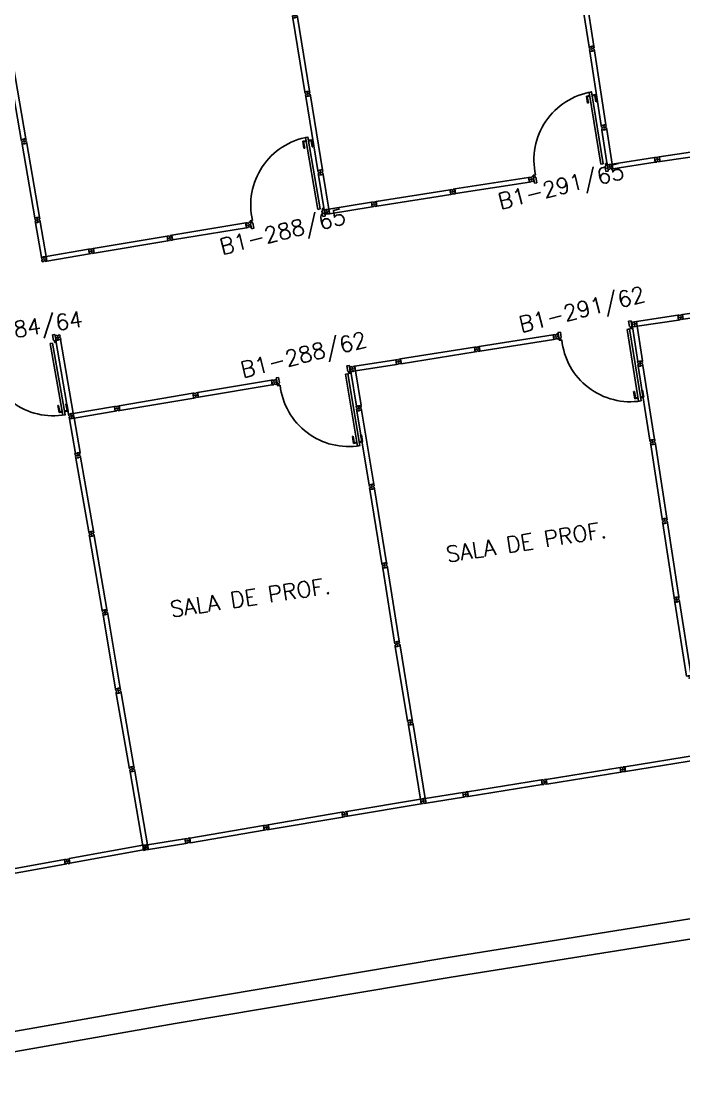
# Model space of a CAD drawing. Header units: millimetres. Extents: x 2958 to 3256, y 1036 to 1150.
# Drawn here: x 3040.45 to 3048.78, y 1117.62 to 1130.82 of the extents above; entities that cross this region are included whole.
import ezdxf

# ---------------------------------------------------------------- set-up
doc = ezdxf.new("R2010")
doc.units = ezdxf.units.MM
for name, color, linetype in [('BANC', 2, 'Continuous'), ('DIV', 2, 'Continuous'), ('TEXTO', 2, 'Continuous'), ('TEXTO-ENDEREÇO', 2, 'Continuous')]:
    doc.layers.add(name, color=color, linetype=linetype)
doc.styles.add('UNB-100', font='simplex.shx', dxfattribs={"height": 0.2})
doc.styles.add('UNB-100-1', font='simplex.shx', dxfattribs={"height": 0.2})

# ---------------------------------------------------------------- blocks, each defined once
blk = doc.blocks.new('DIVMT-SLC')
for p, q in [((-0.03, 0.03), (-0.03, 0.006)), ((-0.008, 0.03), (-0.03, 0.03)), ((-0.0185, 0.006), (-0.03, 0.006)), ((-0.0185, -0.006), (-0.0185, 0.006)), ((-0.008, 0.03), (-0.008, 0.02)), ((-0.008, 0.02), (0.008, 0.02)), ((-0.0051, 0), (0.0051, 0)), ((0.0051, 0), (-0.0051, 0)), ((-0.0051, 0), (0.0051, 0)), ((0, -0.0051), (0, 0.0051)), ((0, 0.0051), (0, -0.0051)), ((0.008, 0.03), (0.008, 0.02)), ((0.008, 0.03), (0.03, 0.03)), ((0.0205, 0.006), (0.03, 0.006)), ((0.0205, -0.006), (0.0205, 0.006)), ((0.0205, 0.006), (0.0205, -0.006)), ((0.0205, 0.006), (0.03, 0.006)), ((0.97, 0.03), (0.03, 0.03)), ((0.03, 0.006), (0.03, 0.03)), ((0.03, -0.03), (0.03, 0.03)), ((0.03, -0.005), (0.03, 0.005)), ((0.97, -0.03), (0.97, 0.03)), ((0.97, 0.03), (0.97, 0.009)), ((0.97, 0.009), (0.97, 0.027)), ((0.9795, 0.006), (0.97, 0.006)), ((0.97, -0.005), (0.97, 0.005)), ((0.9795, 0.006), (0.9795, -0.006)), ((1.0051, 0), (0.9949, 0)), ((1, 0.0051), (1, -0.0051)), ((-0.0185, -0.006), (-0.03, -0.006)), ((-0.03, -0.03), (-0.03, -0.006)), ((-0.008, -0.03), (-0.03, -0.03)), ((-0.008, -0.03), (-0.008, -0.02)), ((-0.008, -0.02), (0.008, -0.02)), ((0.008, -0.03), (0.008, -0.02)), ((0.008, -0.03), (0.03, -0.03)), ((0.0205, -0.006), (0.03, -0.006)), ((0.0205, -0.006), (0.03, -0.006)), ((0.03, -0.006), (0.03, -0.03)), ((0.97, -0.03), (0.03, -0.03)), ((0.9795, -0.006), (0.97, -0.006)), ((0.97, -0.009), (0.97, -0.027))]:
    blk.add_line(p, q)
blk = doc.blocks.new('PDV2D-SLC')
at = {"layer": 'DIV'}
for p, q in [((0.03, 0.05), (0.06, 0.05)), ((0.03, 0.035), (0.03, 0.05)), ((0.03, -0.035), (0.03, 0.035)), ((0.06, 0.05), (0.06, -0.02)), ((0.941, 0.05), (0.941, -0.02)), ((0.971, 0.05), (0.941, 0.05)), ((0.971, 0.035), (0.971, 0.05)), ((0.971, -0.035), (0.971, 0.035)), ((0.03, -0.05), (0.03, -0.035)), ((0.05, -0.05), (0.03, -0.05)), ((0.05, -0.02), (0.06, -0.02)), ((0.05, -0.02), (0.05, -0.05)), ((0.079, -0.05), (0.109, -0.05)), ((0.079, -0.05), (0.079, -0.965)), ((0.109, -0.05), (0.109, -0.965)), ((0.951, -0.02), (0.941, -0.02)), ((0.951, -0.02), (0.951, -0.05)), ((0.951, -0.05), (0.971, -0.05)), ((0.971, -0.05), (0.971, -0.035)), ((0.109, -0.965), (0.079, -0.965))]:
    blk.add_line(p, q, dxfattribs=at)
at = {"layer": 'DIV', "color": 1}
for p, q in [((0.036, -0.925), (0.036, -0.835)), ((0.046, -0.835), (0.036, -0.835)), ((0.046, -0.915), (0.046, -0.835)), ((0.046, -0.915), (0.076, -0.915)), ((0.141, -0.915), (0.111, -0.915)), ((0.141, -0.915), (0.141, -0.835)), ((0.141, -0.835), (0.151, -0.835)), ((0.151, -0.925), (0.151, -0.835)), ((0.036, -0.925), (0.076, -0.925)), ((0.151, -0.925), (0.111, -0.925))]:
    blk.add_line(p, q, dxfattribs=at)
blk.add_arc((0.076, -0.1), 0.865, 270, 3.3214, dxfattribs=at)
blk = doc.blocks.new('MDIVMT-SLC')
for p, q in [((-0.03, 0.03), (-0.03, 0.006)), ((-0.008, 0.03), (-0.03, 0.03)), ((-0.0185, 0.006), (-0.03, 0.006)), ((-0.0185, -0.006), (-0.0185, 0.006)), ((-0.008, 0.03), (-0.008, 0.02)), ((-0.008, 0.02), (0.008, 0.02)), ((-0.0051, 0), (0.0051, 0)), ((-0.0051, 0), (0.0051, 0)), ((0, -0.0051), (0, 0.0051)), ((0, -0.0051), (0, 0.0051)), ((0.008, 0.03), (0.008, 0.02)), ((0.008, 0.03), (0.03, 0.03)), ((0.0205, 0.006), (0.03, 0.006)), ((0.0205, -0.006), (0.0205, 0.006)), ((0.0205, 0.006), (0.03, 0.006)), ((0.0205, -0.006), (0.0205, 0.006)), ((0.03, 0.03), (0.03, -0.03)), ((0.03, 0.03), (0.47, 0.03)), ((0.03, 0.006), (0.03, 0.03)), ((0.03, 0.009), (0.03, 0.027)), ((0.03, 0.005), (0.03, -0.005)), ((0.47, 0.03), (0.47, -0.03)), ((0.4795, 0.006), (0.47, 0.006)), ((0.47, 0.005), (0.47, -0.005)), ((0.4795, -0.006), (0.4795, 0.006)), ((0.4949, 0), (0.5051, 0)), ((0.5051, 0), (0.4949, 0)), ((0.5, -0.0051), (0.5, 0.0051)), ((-0.0185, -0.006), (-0.03, -0.006)), ((-0.03, -0.03), (-0.03, -0.006)), ((-0.008, -0.03), (-0.03, -0.03)), ((-0.008, -0.03), (-0.008, -0.02)), ((-0.008, -0.02), (0.008, -0.02)), ((0.008, -0.03), (0.008, -0.02)), ((0.008, -0.03), (0.03, -0.03)), ((0.0205, -0.006), (0.03, -0.006)), ((0.0205, -0.006), (0.03, -0.006)), ((0.03, -0.006), (0.03, -0.03)), ((0.03, -0.03), (0.03, -0.009)), ((0.03, -0.009), (0.03, -0.027)), ((0.03, -0.03), (0.47, -0.03)), ((0.4795, -0.006), (0.47, -0.006))]:
    blk.add_line(p, q)
blk = doc.blocks.new('MTT-SLC')
for p, q in [((-0.008, 0.03), (-0.03, 0.03)), ((-0.03, 0.03), (-0.03, 0.006)), ((-0.0185, 0.006), (-0.03, 0.006)), ((-0.0185, -0.006), (-0.0185, 0.006)), ((-0.008, 0.03), (-0.008, 0.02)), ((-0.008, 0.02), (0.008, 0.02)), ((-0.0051, 0), (0.0051, 0)), ((0, -0.0051), (0, 0.0051)), ((0.008, 0.03), (0.03, 0.03)), ((0.008, 0.03), (0.008, 0.02)), ((0.0205, -0.006), (0.0205, 0.006)), ((0.0205, 0.006), (0.03, 0.006)), ((0.03, 0.006), (0.03, 0.03)), ((-0.03, -0.03), (-0.03, -0.006)), ((-0.0185, -0.006), (-0.03, -0.006)), ((-0.008, -0.03), (-0.03, -0.03)), ((-0.008, -0.02), (0.008, -0.02)), ((-0.008, -0.03), (-0.008, -0.02)), ((0.008, -0.03), (0.008, -0.02)), ((0.008, -0.03), (0.03, -0.03)), ((0.0205, -0.006), (0.03, -0.006)), ((0.03, -0.006), (0.03, -0.03))]:
    blk.add_line(p, q)
blk = doc.blocks.new('PDV2E-SLC')
at = {"layer": 'DIV', "color": 1}
for p, q in [((0.023, 0.925), (0.063, 0.925)), ((0.023, 0.925), (0.023, 0.835)), ((0.138, 0.925), (0.097, 0.925)), ((0.138, 0.925), (0.138, 0.835)), ((0.033, 0.835), (0.023, 0.835)), ((0.033, 0.915), (0.063, 0.915)), ((0.033, 0.915), (0.033, 0.835)), ((0.128, 0.915), (0.097, 0.915)), ((0.128, 0.915), (0.128, 0.835)), ((0.128, 0.835), (0.137, 0.835))]:
    blk.add_line(p, q, dxfattribs=at)
at = {"layer": 'DIV'}
for p, q in [((0.065, 0.05), (0.065, 0.965)), ((0.095, 0.965), (0.065, 0.965)), ((0.095, 0.05), (0.095, 0.965)), ((0.049, 0.05), (0.029, 0.05)), ((0.029, 0.05), (0.029, 0.035)), ((0.029, 0.035), (0.029, -0.035)), ((0.049, 0.02), (0.049, 0.05)), ((0.049, 0.02), (0.059, 0.02)), ((0.059, -0.05), (0.059, 0.02)), ((0.065, 0.05), (0.095, 0.05)), ((0.928, -0.05), (0.928, 0.02)), ((0.938, 0.02), (0.928, 0.02)), ((0.938, 0.05), (0.958, 0.05)), ((0.938, 0.02), (0.938, 0.05)), ((0.958, 0.05), (0.958, 0.035)), ((0.958, 0.035), (0.958, -0.035)), ((0.029, -0.035), (0.029, -0.05)), ((0.029, -0.05), (0.059, -0.05)), ((0.958, -0.05), (0.928, -0.05)), ((0.958, -0.035), (0.958, -0.05))]:
    blk.add_line(p, q, dxfattribs=at)
at = {"layer": 'DIV', "color": 1}
blk.add_arc((0.062, 0.1), 0.865, 356.6786, 90, dxfattribs=at)
blk = doc.blocks.new('JUNTA')
at = {"color": 2}
for p, q in [((108.699, 164.696), (108.723, 164.698)), ((108.701, 164.674), (108.699, 164.696)), ((108.701, 164.674), (108.711, 164.675)), ((108.703, 164.658), (108.713, 164.659)), ((108.703, 164.658), (108.705, 164.636)), ((108.729, 164.638), (108.705, 164.636)), ((108.711, 164.675), (108.713, 164.659)), ((108.724, 164.687), (108.723, 164.698)), ((108.724, 164.687), (108.736, 164.688)), ((108.727, 164.668), (108.737, 164.669)), ((108.737, 164.669), (108.727, 164.668)), ((108.728, 164.648), (108.74, 164.649)), ((108.74, 164.649), (108.728, 164.648)), ((108.728, 164.648), (108.729, 164.638)), ((108.728, 164.648), (108.729, 164.638)), ((108.731, 164.674), (108.732, 164.664)), ((108.732, 164.664), (108.731, 164.674)), ((108.731, 164.674), (108.732, 164.664)), ((108.759, 164.702), (108.735, 164.699)), ((108.736, 164.688), (108.735, 164.699)), ((108.74, 164.649), (108.741, 164.64)), ((108.74, 164.649), (108.741, 164.64)), ((108.741, 164.64), (108.765, 164.642)), ((108.761, 164.68), (108.751, 164.679)), ((108.751, 164.679), (108.753, 164.663)), ((108.762, 164.664), (108.753, 164.663)), ((108.761, 164.68), (108.759, 164.702)), ((108.762, 164.664), (108.765, 164.642))]:
    blk.add_line(p, q, dxfattribs=at)

msp = doc.modelspace()

# ---------------------------------------------------------------- linework, layer by layer
at = {"layer": 'BANC'}
for p, q in [((3049.289, 1119.61), (3045.815, 1119.058)), ((3049.329, 1119.363), (3045.854, 1118.811)), ((3045.812, 1119.057), (3042.342, 1118.476)), ((3045.854, 1118.811), (3042.384, 1118.229)), ((3042.34, 1118.475), (3038.875, 1117.864)), ((3042.384, 1118.229), (3038.919, 1117.618))]:
    msp.add_line(p, q, dxfattribs=at)
at = {"layer": 'DIV'}
for p, q in [((3047.873, 1129.02), (3048.408, 1129.102)), ((3047.882, 1128.961), (3048.417, 1129.043)), ((3048.43, 1129.106), (3048.408, 1129.102)), ((3048.408, 1129.102), (3048.417, 1129.043)), ((3048.411, 1129.079), (3048.408, 1129.102)), ((3048.421, 1129.08), (3048.411, 1129.079)), ((3048.421, 1129.08), (3048.411, 1129.079)), ((3048.412, 1129.078), (3048.413, 1129.068)), ((3048.423, 1129.068), (3048.413, 1129.067)), ((3048.423, 1129.068), (3048.413, 1129.067)), ((3048.413, 1129.067), (3048.417, 1129.043)), ((3048.438, 1129.046), (3048.417, 1129.043)), ((3048.423, 1129.068), (3048.421, 1129.08)), ((3048.421, 1129.08), (3048.423, 1129.068)), ((3048.43, 1129.106), (3048.431, 1129.096)), ((3048.447, 1129.098), (3048.431, 1129.096)), ((3048.447, 1129.078), (3048.437, 1129.076)), ((3048.437, 1129.076), (3048.447, 1129.078)), ((3048.447, 1129.078), (3048.437, 1129.076)), ((3048.453, 1129.058), (3048.437, 1129.056)), ((3048.438, 1129.046), (3048.437, 1129.056)), ((3048.443, 1129.072), (3048.441, 1129.082)), ((3048.441, 1129.082), (3048.443, 1129.072)), ((3048.446, 1129.108), (3048.467, 1129.111)), ((3048.446, 1129.108), (3048.447, 1129.098)), ((3048.454, 1129.049), (3048.453, 1129.058)), ((3048.454, 1129.049), (3048.476, 1129.052)), ((3048.459, 1129.086), (3048.471, 1129.087)), ((3048.459, 1129.086), (3048.461, 1129.074)), ((3048.461, 1129.074), (3048.473, 1129.075)), ((3048.467, 1129.111), (3048.471, 1129.087)), ((3048.476, 1129.052), (3048.473, 1129.075)), ((3047.842, 1128.986), (3047.853, 1128.987)), ((3047.848, 1128.981), (3047.847, 1128.991)), ((3047.867, 1128.995), (3047.876, 1128.997)), ((3047.869, 1128.983), (3047.867, 1128.995)), ((3047.869, 1128.983), (3047.878, 1128.985)), ((3047.873, 1129.02), (3047.882, 1128.961)), ((3047.876, 1129), (3047.873, 1129.017)), ((3047.877, 1128.996), (3047.878, 1128.986)), ((3047.879, 1128.982), (3047.881, 1128.964)), ((3047.882, 1128.961), (3047.879, 1128.982)), ((3044.316, 1128.456), (3044.85, 1128.542)), ((3044.872, 1128.546), (3044.85, 1128.542)), ((3044.85, 1128.542), (3044.859, 1128.483)), ((3044.854, 1128.519), (3044.85, 1128.542)), ((3044.863, 1128.52), (3044.854, 1128.519)), ((3044.863, 1128.52), (3044.854, 1128.519)), ((3044.854, 1128.518), (3044.856, 1128.508)), ((3044.865, 1128.508), (3044.863, 1128.52)), ((3044.863, 1128.52), (3044.865, 1128.508)), ((3044.872, 1128.546), (3044.874, 1128.536)), ((3044.889, 1128.538), (3044.874, 1128.536)), ((3044.89, 1128.518), (3044.879, 1128.517)), ((3044.879, 1128.517), (3044.89, 1128.518)), ((3044.89, 1128.518), (3044.879, 1128.517)), ((3044.885, 1128.512), (3044.884, 1128.522)), ((3044.884, 1128.522), (3044.885, 1128.512)), ((3044.888, 1128.548), (3044.91, 1128.552)), ((3044.888, 1128.548), (3044.889, 1128.538)), ((3044.902, 1128.526), (3044.913, 1128.528)), ((3044.902, 1128.526), (3044.904, 1128.514)), ((3044.904, 1128.514), (3044.915, 1128.516)), ((3044.91, 1128.552), (3044.913, 1128.528)), ((3044.919, 1128.492), (3044.915, 1128.516)), ((3044.286, 1128.421), (3044.296, 1128.422)), ((3044.292, 1128.416), (3044.29, 1128.426)), ((3044.31, 1128.43), (3044.32, 1128.432)), ((3044.312, 1128.419), (3044.31, 1128.43)), ((3044.312, 1128.419), (3044.321, 1128.42)), ((3044.316, 1128.456), (3044.325, 1128.396)), ((3044.319, 1128.435), (3044.316, 1128.453)), ((3044.32, 1128.431), (3044.321, 1128.421)), ((3044.322, 1128.417), (3044.325, 1128.399)), ((3044.325, 1128.396), (3044.322, 1128.417)), ((3044.325, 1128.396), (3044.859, 1128.483)), ((3044.865, 1128.508), (3044.856, 1128.507)), ((3044.865, 1128.508), (3044.856, 1128.507)), ((3044.856, 1128.507), (3044.859, 1128.483)), ((3044.881, 1128.486), (3044.859, 1128.483)), ((3044.895, 1128.499), (3044.88, 1128.496)), ((3044.881, 1128.486), (3044.88, 1128.496)), ((3044.897, 1128.489), (3044.895, 1128.499)), ((3044.897, 1128.489), (3044.919, 1128.492)), ((3040.764, 1127.861), (3041.297, 1127.952)), ((3040.764, 1127.861), (3040.773, 1127.802)), ((3040.767, 1127.84), (3040.764, 1127.858)), ((3040.773, 1127.802), (3041.307, 1127.893)), ((3041.319, 1127.956), (3041.297, 1127.952)), ((3041.297, 1127.952), (3041.307, 1127.893)), ((3041.301, 1127.928), (3041.297, 1127.952)), ((3041.311, 1127.93), (3041.301, 1127.928)), ((3041.311, 1127.93), (3041.301, 1127.928)), ((3041.301, 1127.927), (3041.303, 1127.917)), ((3041.313, 1127.918), (3041.303, 1127.916)), ((3041.313, 1127.918), (3041.303, 1127.916)), ((3041.303, 1127.916), (3041.307, 1127.893)), ((3041.329, 1127.896), (3041.307, 1127.893)), ((3041.313, 1127.918), (3041.311, 1127.93)), ((3041.311, 1127.93), (3041.313, 1127.918)), ((3041.319, 1127.956), (3041.321, 1127.946)), ((3041.337, 1127.948), (3041.321, 1127.946)), ((3041.337, 1127.928), (3041.327, 1127.926)), ((3041.327, 1127.926), (3041.337, 1127.928)), ((3041.337, 1127.928), (3041.327, 1127.926)), ((3041.343, 1127.909), (3041.327, 1127.906)), ((3041.329, 1127.896), (3041.327, 1127.906)), ((3041.333, 1127.922), (3041.331, 1127.932)), ((3041.331, 1127.932), (3041.333, 1127.922)), ((3041.335, 1127.958), (3041.357, 1127.962)), ((3041.335, 1127.958), (3041.337, 1127.948)), ((3041.345, 1127.899), (3041.343, 1127.909)), ((3041.345, 1127.899), (3041.366, 1127.902)), ((3041.349, 1127.936), (3041.361, 1127.938)), ((3041.349, 1127.936), (3041.351, 1127.924)), ((3041.351, 1127.924), (3041.362, 1127.926)), ((3041.357, 1127.962), (3041.361, 1127.938)), ((3041.366, 1127.902), (3041.362, 1127.926)), ((3040.734, 1127.825), (3040.744, 1127.827)), ((3040.74, 1127.821), (3040.738, 1127.831)), ((3040.758, 1127.836), (3040.768, 1127.837)), ((3040.76, 1127.824), (3040.758, 1127.836)), ((3040.76, 1127.824), (3040.77, 1127.825)), ((3040.768, 1127.836), (3040.769, 1127.826)), ((3040.773, 1127.802), (3040.77, 1127.822)), ((3040.77, 1127.822), (3040.773, 1127.804)), ((3048.698, 1127.121), (3048.18, 1127.044)), ((3048.707, 1127.062), (3048.189, 1126.985)), ((3048.72, 1127.125), (3048.698, 1127.121)), ((3048.702, 1127.098), (3048.698, 1127.121)), ((3048.707, 1127.062), (3048.698, 1127.121)), ((3048.698, 1127.121), (3048.702, 1127.101)), ((3048.702, 1127.101), (3048.699, 1127.118)), ((3048.711, 1127.099), (3048.702, 1127.098)), ((3048.711, 1127.099), (3048.702, 1127.098)), ((3048.704, 1127.087), (3048.702, 1127.097)), ((3048.713, 1127.087), (3048.704, 1127.086)), ((3048.713, 1127.087), (3048.704, 1127.086)), ((3048.704, 1127.086), (3048.707, 1127.062)), ((3048.704, 1127.083), (3048.707, 1127.065)), ((3048.729, 1127.065), (3048.707, 1127.062)), ((3048.711, 1127.099), (3048.713, 1127.087)), ((3048.711, 1127.099), (3048.713, 1127.087)), ((3048.72, 1127.125), (3048.722, 1127.115)), ((3048.738, 1127.117), (3048.722, 1127.115)), ((3048.738, 1127.097), (3048.728, 1127.095)), ((3048.738, 1127.097), (3048.728, 1127.095)), ((3048.743, 1127.077), (3048.728, 1127.075)), ((3048.729, 1127.065), (3048.728, 1127.075)), ((3048.732, 1127.101), (3048.733, 1127.091)), ((3048.732, 1127.101), (3048.733, 1127.091)), ((3048.736, 1127.127), (3048.758, 1127.13)), ((3048.736, 1127.127), (3048.738, 1127.117)), ((3048.745, 1127.068), (3048.743, 1127.077)), ((3048.745, 1127.068), (3048.767, 1127.071)), ((3048.75, 1127.105), (3048.761, 1127.106)), ((3048.75, 1127.105), (3048.752, 1127.093)), ((3048.752, 1127.093), (3048.763, 1127.095)), ((3048.758, 1127.13), (3048.761, 1127.106)), ((3048.767, 1127.071), (3048.763, 1127.095)), ((3048.16, 1127.011), (3048.15, 1127.009)), ((3048.15, 1127.009), (3048.16, 1127.011)), ((3048.154, 1127.015), (3048.155, 1127.005)), ((3048.174, 1127.019), (3048.183, 1127.02)), ((3048.174, 1127.019), (3048.176, 1127.007)), ((3048.176, 1127.007), (3048.185, 1127.008)), ((3048.189, 1126.985), (3048.18, 1127.044)), ((3048.185, 1127.009), (3048.184, 1127.019)), ((3045.158, 1126.564), (3044.64, 1126.482)), ((3045.179, 1126.567), (3045.158, 1126.564)), ((3045.161, 1126.54), (3045.158, 1126.564)), ((3045.167, 1126.504), (3045.158, 1126.564)), ((3045.158, 1126.564), (3045.161, 1126.543)), ((3045.161, 1126.543), (3045.158, 1126.561)), ((3045.171, 1126.542), (3045.161, 1126.54)), ((3045.171, 1126.542), (3045.161, 1126.54)), ((3045.163, 1126.529), (3045.162, 1126.539)), ((3045.173, 1126.53), (3045.163, 1126.528)), ((3045.173, 1126.53), (3045.163, 1126.528)), ((3045.171, 1126.542), (3045.173, 1126.53)), ((3045.171, 1126.542), (3045.173, 1126.53)), ((3045.179, 1126.567), (3045.181, 1126.557)), ((3045.197, 1126.56), (3045.181, 1126.557)), ((3045.197, 1126.54), (3045.187, 1126.538)), ((3045.197, 1126.54), (3045.187, 1126.538)), ((3045.191, 1126.544), (3045.193, 1126.534)), ((3045.191, 1126.544), (3045.193, 1126.534)), ((3045.195, 1126.57), (3045.217, 1126.573)), ((3045.195, 1126.57), (3045.197, 1126.56)), ((3045.209, 1126.548), (3045.221, 1126.549)), ((3045.209, 1126.548), (3045.211, 1126.536)), ((3045.211, 1126.536), (3045.222, 1126.538)), ((3045.217, 1126.573), (3045.221, 1126.549)), ((3045.226, 1126.514), (3045.222, 1126.538)), ((3044.62, 1126.449), (3044.61, 1126.447)), ((3044.61, 1126.447), (3044.62, 1126.449)), ((3044.614, 1126.453), (3044.616, 1126.443)), ((3044.634, 1126.457), (3044.643, 1126.458)), ((3044.634, 1126.457), (3044.636, 1126.445)), ((3044.636, 1126.445), (3044.645, 1126.447)), ((3044.649, 1126.423), (3044.64, 1126.482)), ((3044.645, 1126.448), (3044.644, 1126.457)), ((3045.167, 1126.504), (3044.649, 1126.423)), ((3045.163, 1126.528), (3045.167, 1126.504)), ((3045.164, 1126.525), (3045.166, 1126.507)), ((3045.189, 1126.508), (3045.167, 1126.504)), ((3045.203, 1126.52), (3045.187, 1126.518)), ((3045.189, 1126.508), (3045.187, 1126.518)), ((3045.204, 1126.51), (3045.203, 1126.52)), ((3045.204, 1126.51), (3045.226, 1126.514)), ((3041.622, 1125.976), (3041.104, 1125.89)), ((3041.114, 1125.831), (3041.104, 1125.89)), ((3041.631, 1125.917), (3041.114, 1125.831)), ((3041.643, 1125.98), (3041.622, 1125.976)), ((3041.626, 1125.952), (3041.622, 1125.976)), ((3041.631, 1125.917), (3041.622, 1125.976)), ((3041.622, 1125.976), (3041.625, 1125.955)), ((3041.625, 1125.955), (3041.622, 1125.973)), ((3041.635, 1125.954), (3041.626, 1125.952)), ((3041.635, 1125.954), (3041.626, 1125.952)), ((3041.627, 1125.942), (3041.626, 1125.951)), ((3041.637, 1125.942), (3041.628, 1125.941)), ((3041.637, 1125.942), (3041.628, 1125.941)), ((3041.628, 1125.941), (3041.631, 1125.917)), ((3041.628, 1125.938), (3041.631, 1125.92)), ((3041.653, 1125.92), (3041.631, 1125.917)), ((3041.635, 1125.954), (3041.637, 1125.942)), ((3041.635, 1125.954), (3041.637, 1125.942)), ((3041.643, 1125.98), (3041.645, 1125.97)), ((3041.661, 1125.972), (3041.645, 1125.97)), ((3041.661, 1125.952), (3041.651, 1125.951)), ((3041.661, 1125.952), (3041.651, 1125.951)), ((3041.667, 1125.933), (3041.652, 1125.93)), ((3041.653, 1125.92), (3041.652, 1125.93)), ((3041.655, 1125.956), (3041.657, 1125.946)), ((3041.655, 1125.956), (3041.657, 1125.946)), ((3041.659, 1125.982), (3041.681, 1125.986)), ((3041.659, 1125.982), (3041.661, 1125.972)), ((3041.669, 1125.923), (3041.667, 1125.933)), ((3041.669, 1125.923), (3041.691, 1125.927)), ((3041.673, 1125.96), (3041.685, 1125.962)), ((3041.673, 1125.96), (3041.675, 1125.949)), ((3041.675, 1125.949), (3041.687, 1125.95)), ((3041.681, 1125.986), (3041.685, 1125.962)), ((3041.691, 1125.927), (3041.687, 1125.95)), ((3041.075, 1125.855), (3041.085, 1125.856)), ((3041.085, 1125.856), (3041.075, 1125.855)), ((3041.079, 1125.861), (3041.081, 1125.85)), ((3041.099, 1125.865), (3041.108, 1125.866)), ((3041.099, 1125.865), (3041.101, 1125.853)), ((3041.101, 1125.853), (3041.11, 1125.855)), ((3041.11, 1125.856), (3041.109, 1125.865)), ((3045.526, 1121.054), (3045.998, 1121.129)), ((3046.02, 1121.132), (3045.998, 1121.129)), ((3045.998, 1121.129), (3046.008, 1121.07)), ((3046.002, 1121.105), (3045.998, 1121.129)), ((3046.02, 1121.132), (3046.021, 1121.123)), ((3046.037, 1121.125), (3046.021, 1121.123)), ((3046.035, 1121.135), (3046.057, 1121.139)), ((3046.035, 1121.135), (3046.037, 1121.125)), ((3046.057, 1121.139), (3046.061, 1121.115)), ((3045.497, 1121.019), (3045.507, 1121.021)), ((3045.502, 1121.015), (3045.501, 1121.025)), ((3045.521, 1121.029), (3045.53, 1121.031)), ((3045.523, 1121.017), (3045.521, 1121.029)), ((3045.523, 1121.017), (3045.532, 1121.019)), ((3045.526, 1121.054), (3045.536, 1120.995)), ((3045.53, 1121.034), (3045.527, 1121.051)), ((3045.53, 1121.03), (3045.532, 1121.02)), ((3045.533, 1121.016), (3045.536, 1120.998)), ((3045.536, 1120.995), (3045.533, 1121.016)), ((3045.536, 1120.995), (3046.008, 1121.07)), ((3046.011, 1121.107), (3046.002, 1121.105)), ((3046.011, 1121.107), (3046.002, 1121.105)), ((3046.002, 1121.104), (3046.004, 1121.094)), ((3046.013, 1121.095), (3046.004, 1121.093)), ((3046.013, 1121.095), (3046.004, 1121.093)), ((3046.004, 1121.093), (3046.008, 1121.07)), ((3046.029, 1121.073), (3046.008, 1121.07)), ((3046.013, 1121.095), (3046.011, 1121.107)), ((3046.011, 1121.107), (3046.013, 1121.095)), ((3046.037, 1121.105), (3046.027, 1121.103)), ((3046.027, 1121.103), (3046.037, 1121.105)), ((3046.037, 1121.105), (3046.027, 1121.103)), ((3046.044, 1121.086), (3046.028, 1121.083)), ((3046.029, 1121.073), (3046.028, 1121.083)), ((3046.033, 1121.099), (3046.032, 1121.109)), ((3046.032, 1121.109), (3046.033, 1121.099)), ((3046.045, 1121.076), (3046.044, 1121.086)), ((3046.045, 1121.076), (3046.067, 1121.079)), ((3046.05, 1121.113), (3046.061, 1121.115)), ((3046.05, 1121.113), (3046.052, 1121.101)), ((3046.052, 1121.101), (3046.063, 1121.103)), ((3046.067, 1121.079), (3046.063, 1121.103)), ((3042.037, 1120.47), (3042.508, 1120.548)), ((3042.037, 1120.47), (3042.048, 1120.411)), ((3042.041, 1120.449), (3042.038, 1120.467)), ((3042.048, 1120.411), (3042.519, 1120.489)), ((3042.53, 1120.552), (3042.508, 1120.548)), ((3042.508, 1120.548), (3042.519, 1120.489)), ((3042.512, 1120.525), (3042.508, 1120.548)), ((3042.522, 1120.526), (3042.512, 1120.525)), ((3042.522, 1120.526), (3042.512, 1120.525)), ((3042.512, 1120.524), (3042.514, 1120.514)), ((3042.524, 1120.515), (3042.514, 1120.513)), ((3042.524, 1120.515), (3042.514, 1120.513)), ((3042.514, 1120.513), (3042.519, 1120.489)), ((3042.54, 1120.493), (3042.519, 1120.489)), ((3042.524, 1120.515), (3042.522, 1120.526)), ((3042.522, 1120.526), (3042.524, 1120.515)), ((3042.53, 1120.552), (3042.532, 1120.542)), ((3042.547, 1120.545), (3042.532, 1120.542)), ((3042.548, 1120.525), (3042.538, 1120.523)), ((3042.538, 1120.523), (3042.548, 1120.525)), ((3042.548, 1120.525), (3042.538, 1120.523)), ((3042.554, 1120.506), (3042.538, 1120.503)), ((3042.54, 1120.493), (3042.538, 1120.503)), ((3042.544, 1120.519), (3042.542, 1120.529)), ((3042.542, 1120.529), (3042.544, 1120.519)), ((3042.546, 1120.555), (3042.567, 1120.559)), ((3042.546, 1120.555), (3042.547, 1120.545)), ((3042.556, 1120.496), (3042.554, 1120.506)), ((3042.556, 1120.496), (3042.578, 1120.5)), ((3042.56, 1120.533), (3042.571, 1120.535)), ((3042.56, 1120.533), (3042.562, 1120.521)), ((3042.562, 1120.521), (3042.573, 1120.523)), ((3042.567, 1120.559), (3042.571, 1120.535)), ((3042.578, 1120.5), (3042.573, 1120.523)), ((3042.008, 1120.434), (3042.018, 1120.436)), ((3042.014, 1120.43), (3042.012, 1120.44)), ((3042.032, 1120.445), (3042.041, 1120.446)), ((3042.034, 1120.433), (3042.032, 1120.445)), ((3042.034, 1120.433), (3042.043, 1120.435)), ((3042.041, 1120.445), (3042.043, 1120.436)), ((3042.044, 1120.432), (3042.047, 1120.414)), ((3042.048, 1120.411), (3042.044, 1120.432))]:
    msp.add_line(p, q, dxfattribs=at)

# ---------------------------------------------------------------- block references
for name, p, rotation in [('DIVMT-SLC', (3047.465, 1131.457), 278.8130446314529), ('DIVMT-SLC', (3043.888, 1130.889), 279.3008529647862), ('DIVMT-SLC', (3047.619, 1130.469), 278.8114057824097), ('DIVMT-SLC', (3040.315, 1130.29), 279.7886612981195), ('DIVMT-SLC', (3044.049, 1129.902), 279.2992141157431), ('PDV2D-SLC', (3047.848, 1128.986), 189.1810117476949), ('MDIVMT-SLC', (3047.772, 1129.481), 278.7244715976407), ('DIVMT-SLC', (3040.485, 1129.305), 279.7870224490765), ('PDV2D-SLC', (3044.291, 1128.421), 189.6688117476949), ('DIVMT-SLC', (3049.431, 1129.224), 188.4456163252503), ('MDIVMT-SLC', (3044.211, 1128.915), 279.212279930974), ('MTT-SLC', (3047.848, 1128.986), 8.778451221047264), ('DIVMT-SLC', (3046.86, 1128.829), 188.830069516503), ('DIVMT-SLC', (3045.872, 1128.673), 188.9334163252502), ('MTT-SLC', (3044.291, 1128.421), 9.26625122104724), ('MDIVMT-SLC', (3040.655, 1128.319), 279.7000882643073), ('DIVMT-SLC', (3043.305, 1128.256), 189.3178695165031), ('DIVMT-SLC', (3042.318, 1128.091), 189.4212163252502), ('MTT-SLC', (3040.739, 1127.826), 9.754051221047265), ('DIVMT-SLC', (3049.721, 1127.245), 188.5709570910109), ('PDV2E-SLC', (3048.148, 1127.009), 189.1373210881017), ('MDIVMT-SLC', (3048.155, 1127.01), 278.8582011808071), ('JUNTA', (2943.612, 955.169), 3.893434270253876), ('DIVMT-SLC', (3041.08, 1125.856), 99.81954837845933), ('DIVMT-SLC', (3047.167, 1126.852), 188.9500643700644), ('DIVMT-SLC', (3046.179, 1126.696), 189.0587570910109), ('DIVMT-SLC', (3048.227, 1126.515), 278.9909485882042), ('PDV2E-SLC', (3044.608, 1126.447), 189.6251210881017), ('MDIVMT-SLC', (3044.615, 1126.448), 279.3460095141405), ('DIVMT-SLC', (3043.629, 1126.281), 189.4378643700644), ('DIVMT-SLC', (3042.642, 1126.117), 189.546557091011), ('MDIVMT-SLC', (3041.08, 1125.856), 279.8338178474738), ('DIVMT-SLC', (3044.692, 1125.954), 279.4787569215375), ('DIVMT-SLC', (3048.384, 1125.528), 278.7624708919032), ('DIVMT-SLC', (3041.161, 1125.362), 279.9665652548708), ('DIVMT-SLC', (3044.856, 1124.967), 279.2502792252366), ('DIVMT-SLC', (3048.536, 1124.539), 278.6188975855575), ('DIVMT-SLC', (3041.334, 1124.377), 279.7380875585699), ('DIVMT-SLC', (3045.017, 1123.98), 279.1067059188908), ('DIVMT-SLC', (3048.686, 1123.551), 278.9532705406265), ('DIVMT-SLC', (3041.503, 1123.392), 279.5945142522242), ('DIVMT-SLC', (3045.175, 1122.993), 279.4410788739598), ('DIVMT-SLC', (3041.67, 1122.406), 279.9288872072931), ('DIVMT-SLC', (3045.339, 1122.007), 279.3407724415407), ('DIVMT-SLC', (3048.995, 1121.575), 189.0126496527135), ('DIVMT-SLC', (3041.842, 1121.421), 279.8285807748741), ('DIVMT-SLC', (3048.008, 1121.418), 189.2069354532433), ('DIVMT-SLC', (3047.02, 1121.261), 189.1181647575261), ('DIVMT-SLC', (3045.502, 1121.02), 189.5004496527135), ('MTT-SLC', (3045.502, 1121.02), 9.036656325960317), ('DIVMT-SLC', (3044.515, 1120.855), 189.6947354532434), ('DIVMT-SLC', (3043.529, 1120.689), 189.6059647575262), ('DIVMT-SLC', (3042.012, 1120.441), 190.1825354532434), ('MTT-SLC', (3042.013, 1120.435), 9.52445632596029), ('DIVMT-SLC', (3041.028, 1120.262), 190.1825354532434)]:
    msp.add_blockref(name, p, dxfattribs=dict(at, rotation=rotation))
at = {"layer": 'DIV', "xscale": -1, "rotation": 10.10711293546836}
msp.add_blockref('PDV2D-SLC', (3040.912, 1126.836), dxfattribs=at)

# ---------------------------------------------------------------- texts
at = {"layer": 'TEXTO', "style": 'UNB-100'}
for rotation, p in [(8.8573, (3045.807, 1124.018)), (8.5063, (3042.338, 1123.329))]:
    msp.add_text('SALA DE PROF.', height=0.2, rotation=rotation, dxfattribs=at).set_placement(p)
at = {"layer": 'TEXTO-ENDEREÇO', "style": 'UNB-100-1'}
for s, rotation, p in [('B1-291/65', 14.0866, (3046.472, 1128.449)), ('B1-288/65', 14.0866, (3042.974, 1127.88)), ('B1-291/62', 14.0866, (3046.733, 1126.902)), ('B1-284/64', 9.2719, (3039.637, 1126.72)), ('B1-288/62', 14.0866, (3043.236, 1126.333))]:
    msp.add_text(s, height=0.2, rotation=rotation, dxfattribs=at).set_placement(p)

doc.saveas('drawing.dxf')
